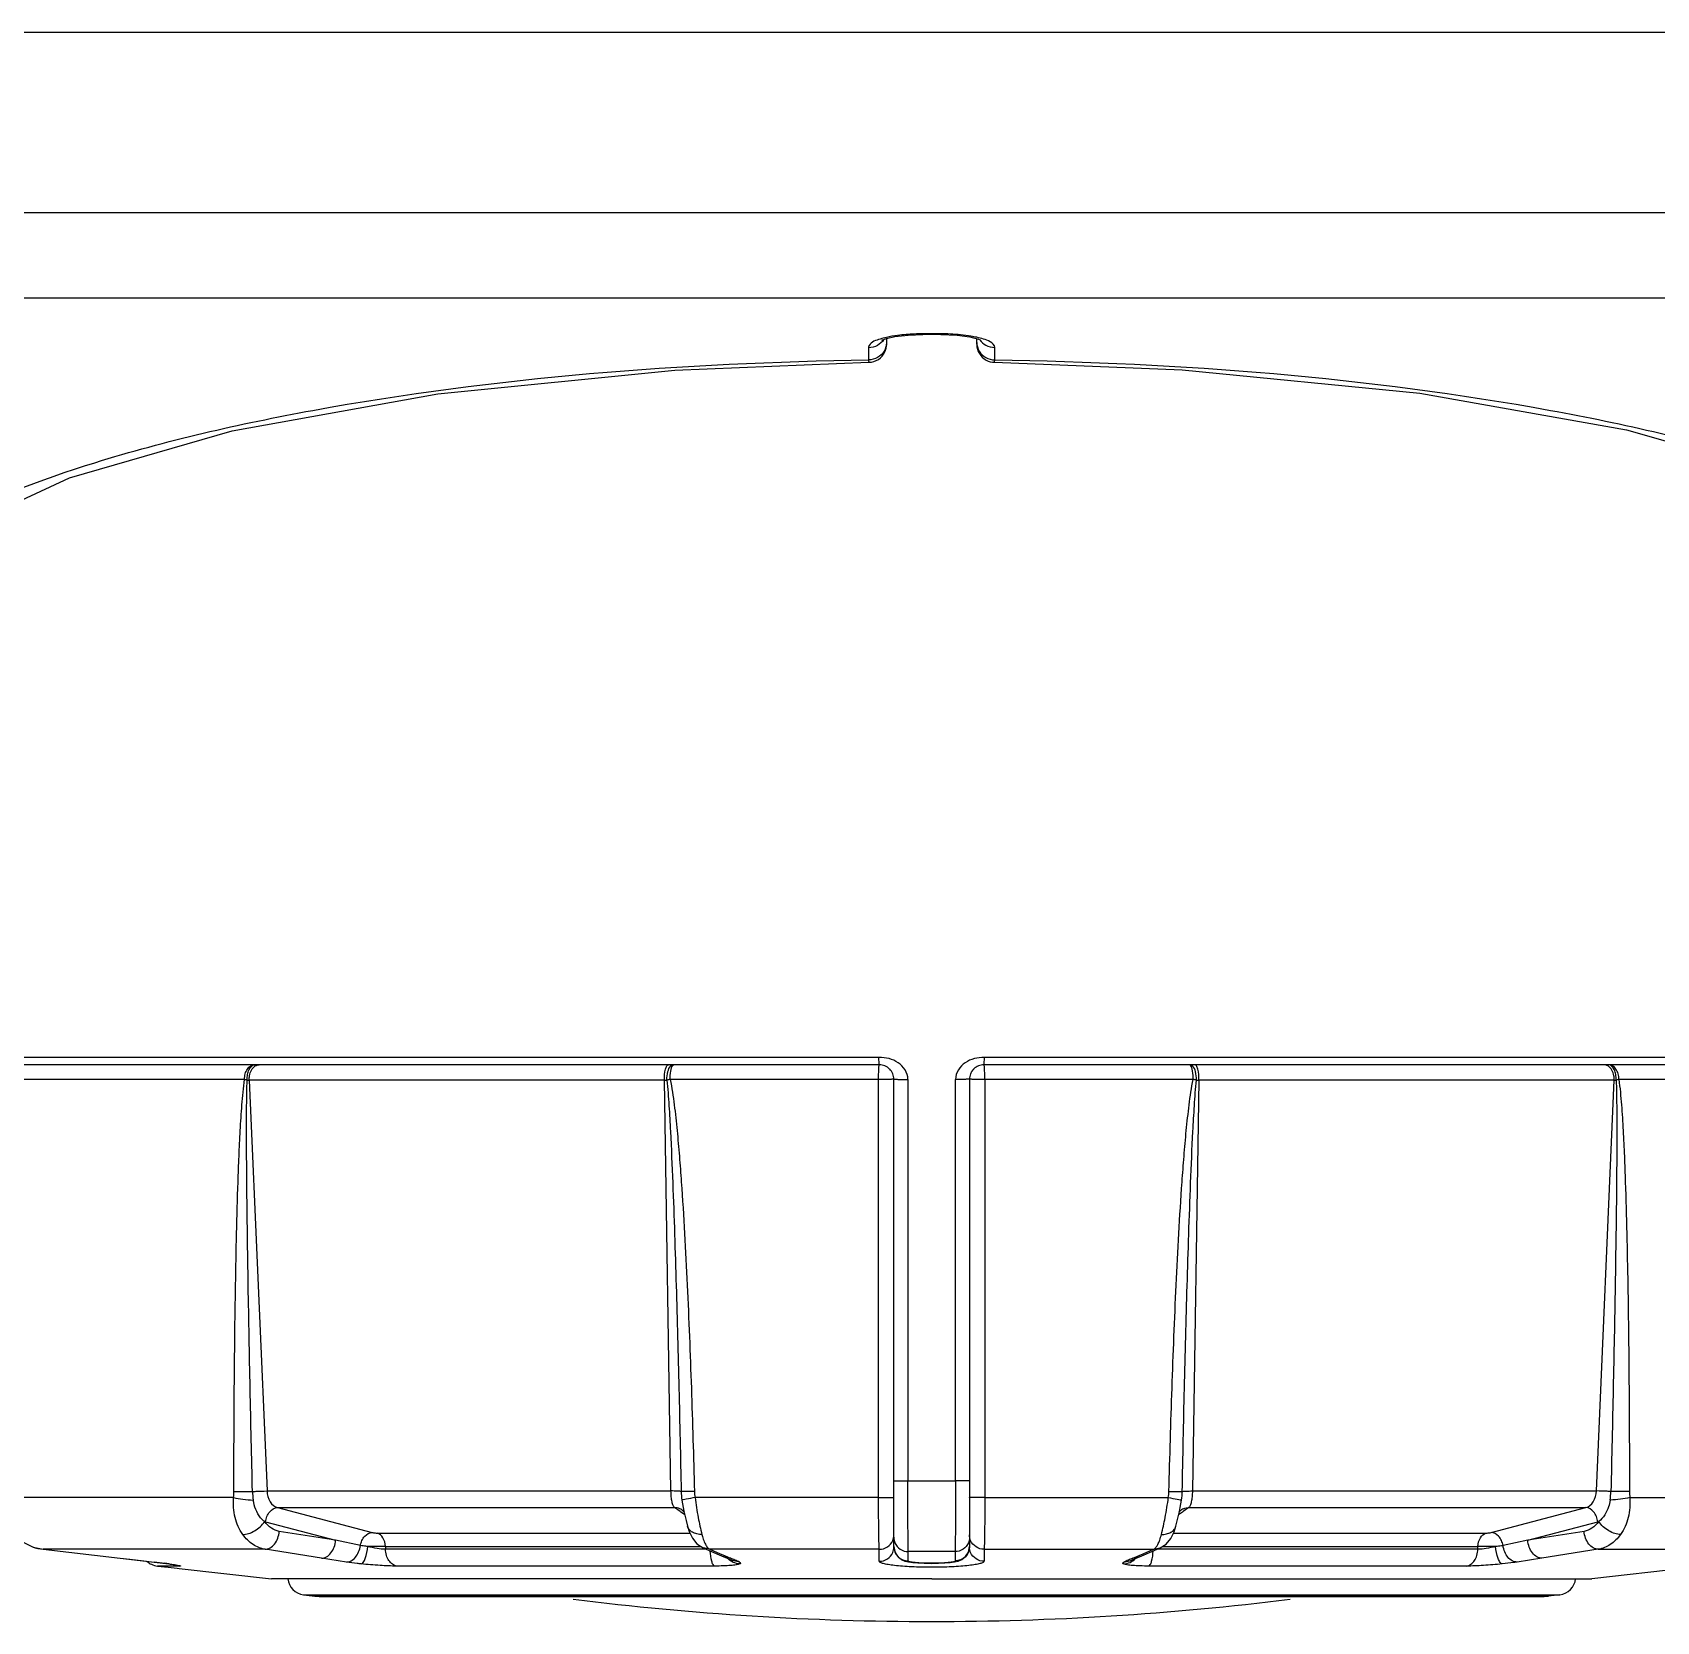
# Model space of a CAD drawing. Header units: millimetres. Extents: x -1584 to 3730, y -1918 to 2655.
# Drawn here: x 340.64 to 385.65, y -1896.38 to -1852.36 of the extents above; entities that cross this region are included whole.
import ezdxf

# ---------------------------------------------------------------- set-up
doc = ezdxf.new("R2010")
doc.units = ezdxf.units.MM
doc.header["$LTSCALE"] = 65.395
doc.layers.get('0').update_dxf_attribs({"linetype": 'CONTINUOUS'})
doc.layers.add('ASSI', color=7, linetype='CONTINUOUS')
doc.layers.add('GEOM', color=7, linetype='CONTINUOUS')

msp = doc.modelspace()

# ---------------------------------------------------------------- linework, layer by layer
at = {"linetype": 'Continuous'}
for p, q in [((875.459, -1852.358), (118.459, -1852.358)), ((875.459, -1857.358), (118.459, -1857.358))]:
    msp.add_line(p, q, dxfattribs=at)
at = {"layer": 'ASSI', "linetype": 'Continuous'}
for p, q in [((348.148, -1895.642), (348.462, -1895.681)), ((382.97, -1895.642), (382.655, -1895.681))]:
    msp.add_line(p, q, dxfattribs=at)
for start, end in [(262.8664, 270), (270, 277.1336)]:
    msp.add_arc((365.559, -1816.384), 80, start, end, dxfattribs=at)
at = {"layer": 'GEOM', "linetype": 'Continuous'}
for p, q in [((798.805, -1859.723), (192.31, -1859.723)), ((364.541, -1860.785), (364.904, -1860.741)), ((364.904, -1860.741), (365.309, -1860.726)), ((365.809, -1860.709), (365.309, -1860.709)), ((365.309, -1860.726), (365.309, -1860.709)), ((365.809, -1860.726), (365.309, -1860.726)), ((365.809, -1860.726), (365.809, -1860.709)), ((363.809, -1861.083), (363.809, -1861.428)), ((364.309, -1860.839), (364.541, -1860.785)), ((364.309, -1860.839), (364.309, -1860.883)), ((364.309, -1860.883), (364.309, -1860.945)), ((364.309, -1860.945), (364.309, -1860.99)), ((364.309, -1860.99), (364.309, -1860.996)), ((366.612, -1860.791), (366.853, -1860.851)), ((366.809, -1860.871), (366.809, -1860.84)), ((366.809, -1860.871), (366.809, -1860.84)), ((366.809, -1860.945), (366.809, -1860.871)), ((366.809, -1860.945), (366.809, -1860.871)), ((366.809, -1860.944), (366.809, -1860.996)), ((366.809, -1860.996), (366.809, -1860.945)), ((366.809, -1860.945), (366.809, -1860.945)), ((366.853, -1860.851), (366.907, -1860.871)), ((367.309, -1861.428), (367.309, -1861.083)), ((363.816, -1861.496), (363.816, -1861.496)), ((367.301, -1861.496), (367.309, -1861.428)), ((367.301, -1861.496), (367.301, -1861.496)), ((364.101, -1880.76), (338.475, -1880.761)), ((346.794, -1880.958), (339.651, -1880.958)), ((346.794, -1880.958), (339.651, -1880.958)), ((346.805, -1880.958), (346.794, -1880.958)), ((346.81, -1880.958), (346.794, -1880.958)), ((346.922, -1880.958), (346.805, -1880.958)), ((346.922, -1880.958), (346.81, -1880.958)), ((347.579, -1880.958), (346.922, -1880.958)), ((347.579, -1880.958), (346.922, -1880.958)), ((347.709, -1880.958), (347.579, -1880.958)), ((347.709, -1880.958), (347.579, -1880.958)), ((358.262, -1880.958), (347.709, -1880.958)), ((358.262, -1880.958), (347.709, -1880.958)), ((358.397, -1880.958), (358.262, -1880.958)), ((358.397, -1880.958), (358.262, -1880.958)), ((358.416, -1880.958), (358.397, -1880.958)), ((358.416, -1880.958), (358.397, -1880.958)), ((364.109, -1880.958), (358.416, -1880.958)), ((364.109, -1880.958), (358.416, -1880.958)), ((372.702, -1880.958), (367.009, -1880.958)), ((372.702, -1880.958), (367.009, -1880.958)), ((392.642, -1880.761), (367.016, -1880.76)), ((372.72, -1880.958), (372.702, -1880.958)), ((372.72, -1880.958), (372.702, -1880.958)), ((372.856, -1880.958), (372.72, -1880.958)), ((372.856, -1880.958), (372.72, -1880.958)), ((383.409, -1880.958), (372.856, -1880.958)), ((383.409, -1880.958), (372.856, -1880.958)), ((383.539, -1880.958), (383.409, -1880.958)), ((383.539, -1880.958), (383.409, -1880.958)), ((384.195, -1880.958), (383.539, -1880.958)), ((384.195, -1880.958), (383.539, -1880.958)), ((384.312, -1880.958), (384.195, -1880.958)), ((384.308, -1880.958), (384.195, -1880.958)), ((384.323, -1880.958), (384.308, -1880.958)), ((384.323, -1880.958), (384.312, -1880.958)), ((391.469, -1880.958), (384.323, -1880.958)), ((391.469, -1880.958), (384.323, -1880.958)), ((346.514, -1881.366), (339.264, -1881.366)), ((358.153, -1881.383), (346.644, -1881.383)), ((346.644, -1881.383), (347.137, -1892.768)), ((358.333, -1892.768), (358.153, -1881.383)), ((364.087, -1881.366), (358.309, -1881.366)), ((364.087, -1892.951), (364.087, -1881.366)), ((364.509, -1892.481), (364.509, -1881.358)), ((364.509, -1892.481), (364.509, -1881.358)), ((364.899, -1881.364), (364.899, -1892.487)), ((366.219, -1892.487), (366.218, -1881.364)), ((366.609, -1881.358), (366.609, -1892.481)), ((366.609, -1881.358), (366.609, -1892.481)), ((366.609, -1881.358), (366.609, -1892.481)), ((372.809, -1881.366), (367.03, -1881.366)), ((367.03, -1881.366), (367.031, -1892.951)), ((372.965, -1881.383), (372.784, -1892.768)), ((384.473, -1881.383), (372.965, -1881.383)), ((383.981, -1892.768), (384.473, -1881.383)), ((391.853, -1881.366), (384.603, -1881.366)), ((364.509, -1892.943), (364.509, -1892.481)), ((364.509, -1892.864), (364.509, -1892.481)), ((364.899, -1892.487), (365.559, -1892.486)), ((365.559, -1892.486), (366.219, -1892.487)), ((366.609, -1892.481), (366.609, -1892.943)), ((366.609, -1892.481), (366.609, -1892.864)), ((346.209, -1892.951), (339.651, -1892.951)), ((347.137, -1892.768), (358.333, -1892.768)), ((358.633, -1893.021), (358.667, -1893.224)), ((364.087, -1892.951), (359.001, -1892.951)), ((364.509, -1892.943), (364.509, -1892.864)), ((364.509, -1893.928), (364.509, -1892.943)), ((366.609, -1892.864), (366.609, -1892.943)), ((366.609, -1892.943), (366.609, -1893.928)), ((367.031, -1892.951), (372.117, -1892.951)), ((372.45, -1893.223), (372.484, -1893.021)), ((372.784, -1892.768), (383.981, -1892.768)), ((384.908, -1892.951), (391.466, -1892.951)), ((347.429, -1893.229), (350.052, -1893.917)), ((347.429, -1893.229), (358.434, -1893.229)), ((358.586, -1893.338), (358.434, -1893.229)), ((358.607, -1893.353), (358.586, -1893.338)), ((358.676, -1893.403), (358.607, -1893.353)), ((358.647, -1893.298), (358.693, -1893.341)), ((358.647, -1893.298), (358.647, -1893.298)), ((358.667, -1893.224), (358.691, -1893.33)), ((358.667, -1893.224), (358.668, -1893.226)), ((358.715, -1893.43), (358.676, -1893.403)), ((358.691, -1893.33), (358.693, -1893.341)), ((358.693, -1893.341), (358.698, -1893.361)), ((358.7, -1893.347), (358.708, -1893.359)), ((372.458, -1893.391), (372.403, -1893.43)), ((372.45, -1893.226), (372.45, -1893.223)), ((372.51, -1893.353), (372.458, -1893.391)), ((372.47, -1893.298), (372.47, -1893.298)), ((372.532, -1893.337), (372.51, -1893.353)), ((372.683, -1893.229), (372.532, -1893.337)), ((372.683, -1893.229), (383.689, -1893.229)), ((381.065, -1893.917), (383.689, -1893.229)), ((347.095, -1893.623), (349.039, -1894.132)), ((349.039, -1894.132), (347.476, -1893.887)), ((350.193, -1893.935), (358.859, -1893.935)), ((358.792, -1893.745), (358.792, -1893.744)), ((364.509, -1893.986), (364.509, -1893.928)), ((364.509, -1894.03), (364.509, -1893.966)), ((364.509, -1894.03), (364.509, -1893.986)), ((364.509, -1894.05), (364.509, -1894.03)), ((364.509, -1894.143), (364.509, -1894.05)), ((366.609, -1893.928), (366.609, -1893.986)), ((366.609, -1893.986), (366.609, -1894.03)), ((366.609, -1893.986), (366.609, -1894.03)), ((366.609, -1894.03), (366.609, -1894.05)), ((366.609, -1894.05), (366.609, -1894.143)), ((372.259, -1893.935), (380.925, -1893.935)), ((372.325, -1893.745), (372.326, -1893.744)), ((382.078, -1894.132), (384.022, -1893.623)), ((383.641, -1893.887), (382.078, -1894.132)), ((340.93, -1894.384), (343.065, -1894.629)), ((340.93, -1894.384), (340.93, -1894.384)), ((340.934, -1894.384), (340.93, -1894.384)), ((340.934, -1894.384), (343.069, -1894.629)), ((347.083, -1894.384), (340.934, -1894.384)), ((348.646, -1894.629), (347.083, -1894.384)), ((349.724, -1894.279), (349.039, -1894.132)), ((350.418, -1894.304), (350.422, -1894.382)), ((350.418, -1894.304), (359.161, -1894.304)), ((359.225, -1894.382), (350.422, -1894.382)), ((359.226, -1894.346), (359.225, -1894.346)), ((359.309, -1894.382), (359.225, -1894.382)), ((359.226, -1894.346), (359.395, -1894.419)), ((359.41, -1894.384), (359.226, -1894.346)), ((359.395, -1894.419), (359.798, -1894.592)), ((359.41, -1894.384), (359.696, -1894.506)), ((364.106, -1894.384), (359.41, -1894.384)), ((364.106, -1894.716), (364.106, -1894.384)), ((364.509, -1894.209), (364.509, -1894.143)), ((364.509, -1894.308), (364.509, -1894.143)), ((364.509, -1894.308), (364.509, -1894.209)), ((364.509, -1894.319), (364.509, -1894.308)), ((364.909, -1894.706), (364.909, -1894.448)), ((366.209, -1894.448), (366.209, -1894.706)), ((366.609, -1894.098), (366.609, -1894.143)), ((366.609, -1894.143), (366.609, -1894.209)), ((366.609, -1894.143), (366.609, -1894.301)), ((366.609, -1894.209), (366.609, -1894.308)), ((366.609, -1894.301), (366.609, -1894.308)), ((366.609, -1894.308), (366.609, -1894.319)), ((366.609, -1894.308), (366.609, -1894.319)), ((367.011, -1894.384), (367.012, -1894.716)), ((367.011, -1894.384), (371.708, -1894.384)), ((371.32, -1894.592), (371.723, -1894.419)), ((371.422, -1894.506), (371.708, -1894.384)), ((371.708, -1894.384), (371.892, -1894.346)), ((371.723, -1894.419), (371.891, -1894.346)), ((371.891, -1894.382), (371.808, -1894.382)), ((380.696, -1894.382), (371.891, -1894.382)), ((371.892, -1894.346), (371.892, -1894.346)), ((371.958, -1894.304), (380.699, -1894.304)), ((380.696, -1894.382), (380.699, -1894.304)), ((382.078, -1894.132), (381.394, -1894.279)), ((384.034, -1894.384), (382.472, -1894.629)), ((384.034, -1894.384), (390.183, -1894.384)), ((343.065, -1894.629), (343.065, -1894.629)), ((343.069, -1894.629), (343.065, -1894.629)), ((343.069, -1894.629), (344.009, -1894.737)), ((344.005, -1894.737), (344.005, -1894.737)), ((344.009, -1894.737), (344.005, -1894.737)), ((344.101, -1894.848), (344.402, -1894.881)), ((344.255, -1894.848), (344.101, -1894.848)), ((344.412, -1894.848), (344.255, -1894.848)), ((344.336, -1894.778), (344.412, -1894.788)), ((344.402, -1894.881), (344.644, -1894.908)), ((344.412, -1894.788), (344.412, -1894.788)), ((344.427, -1894.789), (344.412, -1894.788)), ((344.654, -1894.848), (344.412, -1894.848)), ((344.413, -1894.787), (344.427, -1894.789)), ((344.503, -1894.8), (344.563, -1894.809)), ((344.563, -1894.809), (344.61, -1894.817)), ((344.588, -1894.813), (344.612, -1894.817)), ((344.644, -1894.908), (344.706, -1894.915)), ((344.649, -1894.824), (344.655, -1894.825)), ((344.714, -1894.848), (344.654, -1894.848)), ((344.706, -1894.915), (347.259, -1895.198)), ((349.336, -1894.737), (348.646, -1894.629)), ((359.544, -1894.848), (350.728, -1894.848)), ((359.696, -1894.506), (359.813, -1894.557)), ((359.798, -1894.592), (359.798, -1894.592)), ((359.982, -1894.629), (359.798, -1894.592)), ((359.813, -1894.557), (359.982, -1894.629)), ((359.972, -1894.667), (360.044, -1894.698)), ((360.044, -1894.698), (360.043, -1894.698)), ((360.231, -1894.737), (360.044, -1894.698)), ((364.916, -1894.733), (365.032, -1894.749)), ((366.29, -1894.712), (366.393, -1894.669)), ((370.886, -1894.737), (371.074, -1894.698)), ((371.074, -1894.698), (371.074, -1894.698)), ((371.136, -1894.629), (371.305, -1894.557)), ((371.136, -1894.629), (371.32, -1894.592)), ((371.151, -1894.665), (371.245, -1894.624)), ((371.245, -1894.624), (371.32, -1894.592)), ((371.305, -1894.557), (371.422, -1894.506)), ((371.32, -1894.592), (371.32, -1894.592)), ((380.389, -1894.848), (371.574, -1894.848)), ((382.472, -1894.629), (381.781, -1894.737)), ((386.471, -1894.908), (383.859, -1895.198)), ((347.537, -1895.198), (347.259, -1895.198)), ((347.579, -1895.198), (347.537, -1895.198)), ((347.709, -1895.198), (347.579, -1895.198)), ((347.718, -1895.198), (347.709, -1895.198)), ((365.559, -1895.198), (347.718, -1895.198)), ((365.559, -1895.198), (383.399, -1895.198)), ((383.399, -1895.198), (383.409, -1895.198)), ((383.409, -1895.198), (383.539, -1895.198)), ((383.539, -1895.198), (383.581, -1895.198)), ((383.581, -1895.198), (383.859, -1895.198)), ((348.148, -1895.642), (348.462, -1895.642)), ((348.462, -1895.642), (348.584, -1895.642)), ((348.462, -1895.681), (348.584, -1895.688)), ((348.462, -1895.681), (348.673, -1895.681)), ((348.584, -1895.642), (348.632, -1895.642)), ((348.632, -1895.688), (348.584, -1895.688)), ((348.584, -1895.688), (348.793, -1895.688)), ((348.632, -1895.642), (348.735, -1895.642)), ((348.793, -1895.688), (348.632, -1895.688)), ((348.673, -1895.681), (348.735, -1895.681)), ((348.735, -1895.642), (348.782, -1895.642)), ((348.735, -1895.681), (348.782, -1895.681)), ((348.782, -1895.642), (365.559, -1895.642)), ((348.782, -1895.681), (365.559, -1895.681)), ((365.559, -1895.688), (348.793, -1895.688)), ((348.793, -1895.688), (365.559, -1895.688)), ((365.559, -1895.642), (382.335, -1895.642)), ((365.559, -1895.681), (382.335, -1895.681)), ((382.324, -1895.688), (365.559, -1895.688)), ((365.559, -1895.688), (382.324, -1895.688)), ((382.533, -1895.688), (382.324, -1895.688)), ((382.324, -1895.688), (382.533, -1895.688)), ((382.335, -1895.642), (382.383, -1895.642)), ((382.335, -1895.681), (382.383, -1895.681)), ((382.383, -1895.642), (382.486, -1895.642)), ((382.383, -1895.681), (382.444, -1895.681)), ((382.444, -1895.681), (382.655, -1895.681)), ((382.486, -1895.642), (382.533, -1895.642)), ((382.533, -1895.642), (382.655, -1895.642)), ((382.655, -1895.681), (382.533, -1895.688)), ((382.655, -1895.642), (382.755, -1895.642)), ((382.755, -1895.642), (382.97, -1895.642))]:
    msp.add_line(p, q, dxfattribs=at)
for points in [[(365.809, -1860.726), (366.263, -1860.745), (366.612, -1860.791)], [(364.185, -1860.883), (364.181, -1860.885), (364.283, -1860.845), (364.309, -1860.839)], [(337.041, -1867.684), (337.195, -1867.311), (338.598, -1866.116), (341.66, -1864.694), (346.169, -1863.395), (351.873, -1862.369), (358.441, -1861.712), (363.816, -1861.496)], [(367.301, -1861.496), (372.503, -1861.701), (379.087, -1862.348), (384.816, -1863.365), (389.358, -1864.658), (392.461, -1866.08), (393.909, -1867.291), (394.076, -1867.68)], [(358.698, -1893.361), (358.752, -1893.589), (358.792, -1893.745)], [(372.325, -1893.745), (372.364, -1893.594), (372.425, -1893.338)], [(372.419, -1893.337), (372.411, -1893.356), (372.415, -1893.351), (372.424, -1893.342)], [(372.424, -1893.342), (372.455, -1893.309), (372.47, -1893.298)], [(372.425, -1893.338), (372.426, -1893.333), (372.45, -1893.223)], [(340.095, -1893.98), (340.291, -1894.144), (340.657, -1894.324), (340.93, -1894.383)], [(358.792, -1893.744), (358.837, -1893.89), (358.927, -1894.078), (359.053, -1894.233), (359.225, -1894.346)], [(371.892, -1894.346), (372.055, -1894.242), (372.185, -1894.087), (372.277, -1893.898), (372.326, -1893.744)], [(364.509, -1894.308), (364.533, -1894.446), (364.609, -1894.576), (364.713, -1894.663), (364.818, -1894.709), (364.916, -1894.733)], [(366.393, -1894.669), (366.499, -1894.586), (366.579, -1894.46), (366.609, -1894.308)], [(343.065, -1894.629), (343.335, -1894.66), (343.726, -1894.705), (344.005, -1894.737)], [(344.005, -1894.737), (344.096, -1894.748), (344.336, -1894.778)], [(344.412, -1894.788), (344.433, -1894.79), (344.503, -1894.8)], [(344.61, -1894.817), (344.642, -1894.822), (344.654, -1894.825)], [(359.798, -1894.592), (359.869, -1894.623), (359.972, -1894.667)], [(365.032, -1894.749), (365.178, -1894.762), (365.354, -1894.77), (365.549, -1894.773), (365.745, -1894.771), (365.924, -1894.763), (366.073, -1894.751)], [(366.073, -1894.751), (366.191, -1894.735), (366.29, -1894.712)], [(371.074, -1894.698), (371.143, -1894.668), (371.151, -1894.665)]]:
    msp.add_lwpolyline(points, dxfattribs=at)
for centre, radius, start, end in [((365.308, -1866.681), 5.972, 89.9948, 92.1409), ((365.81, -1866.651), 5.943, 87.4326, 90.0097), ((363.809, -1860.996), 0.5, 334.8774, 360), ((367.309, -1860.996), 0.5, 180, 241.6336), ((363.809, -1860.996), 0.5, 270.8946, 334.8774), ((367.309, -1860.996), 0.5, 241.6336, 269.1062), ((346.81, -1881.08), 0.122, 90.0198, 96.3934), ((346.937, -1881.194), 0.238, 120.0018, 121.7723), ((364.109, -1881.358), 0.4, 67.4923, 90), ((364.109, -1881.358), 0.4, 44.598, 67.4923), ((367.009, -1881.358), 0.4, 112.495, 134.6359), ((367.009, -1881.358), 0.4, 90, 112.495), ((384.18, -1881.194), 0.238, 58.2278, 59.9982), ((384.308, -1881.08), 0.122, 83.6083, 89.9812), ((346.652, -1877.076), 4.306, 269.1514, 269.9029), ((358.149, -1875.912), 5.47, 270.0395, 270.7491), ((360.043, -1891.025), 9.813, 100.18, 100.7042), ((364.109, -1881.358), 0.4, 22.3008, 44.598), ((364.109, -1881.358), 0.4, 21.9661, 44.3885), ((364.109, -1881.358), 0.4, 0, 22.3008), ((364.109, -1881.358), 0.4, 0, 21.9661), ((367.009, -1881.358), 0.4, 158.0339, 180), ((367.009, -1881.358), 0.4, 135.6115, 158.0339), ((367.009, -1881.358), 0.4, 134.6359, 157.31), ((371.047, -1891.172), 9.963, 79.2993, 79.8157), ((372.968, -1875.915), 5.467, 269.2508, 269.9608), ((384.466, -1877.074), 4.309, 270.0975, 270.8485), ((348.666, -1892.723), 1.933, 181.7515, 188.862), ((360.83, -1892.739), 2.214, 181.1093, 187.3062), ((370.283, -1892.739), 2.22, 352.701, 358.8839), ((382.447, -1892.722), 1.938, 351.1461, 358.2413), ((358.437, -1893.591), 0.36, 57.3375, 66.6044), ((358.436, -1893.592), 0.362, 54.3906, 57.3393), ((372.681, -1893.592), 0.362, 122.8758, 125.6098), ((372.68, -1893.591), 0.361, 113.3967, 122.8776), ((347.216, -1893.162), 0.477, 252.5046, 255.3146), ((383.901, -1893.162), 0.477, 284.687, 287.496), ((341.093, -1893.012), 1.381, 250.7112, 263.3865), ((350.584, -1949.123), 54.82, 90.1728, 90.6826), ((364.533, -1894.319), 0.0247, 180.0347, 187.3885), ((365.559, -2143.118), 248.671, 89.99999, 90.14975), ((365.559, -2143.118), 248.671, 89.85025, 90.00001), ((366.584, -1894.319), 0.0247, 351.5787, 0.0044), ((380.594, -1941.097), 46.794, 89.2736, 89.8709), ((344.156, -1894.351), 0.5, 227.6271, 243.6475), ((344.156, -1894.351), 0.5, 243.6475, 263.661), ((341.135, -1919.73), 25.157, 82.7732, 83.4402), ((342.172, -1911.468), 16.831, 82.3474, 82.7374), ((344.768, -1894.375), 0.476, 250.8506, 263.4182), ((346.462, -1926.144), 34.292, 66.5523, 66.78), ((346.777, -1925.416), 33.499, 66.3189, 66.5509), ((384.34, -1925.414), 33.497, 113.4491, 113.6811), ((384.656, -1926.145), 34.293, 113.22, 113.4477), ((348.209, -1895.146), 0.5, 186.1335, 263), ((382.909, -1895.146), 0.5, 277, 353.8665)]:
    msp.add_arc(centre, radius, start, end, dxfattribs=at)
for points in [[(365.085, -1860.713), (364.927, -1860.719), (364.77, -1860.731), (364.614, -1860.751)], [(364.059, -1861.027), (363.983, -1861.068), (363.895, -1861.091), (363.809, -1861.091)], [(364.227, -1860.872), (364.185, -1860.936), (364.125, -1860.99), (364.059, -1861.027)], [(364.242, -1861.186), (364.198, -1861.259), (364.133, -1861.322), (364.059, -1861.363)], [(364.309, -1860.945), (364.309, -1861.028), (364.284, -1861.114), (364.242, -1861.186)], [(364.614, -1860.751), (364.51, -1860.765), (364.407, -1860.782), (364.305, -1860.805)], [(366.809, -1860.945), (366.809, -1861.028), (366.833, -1861.114), (366.876, -1861.186)], [(366.876, -1861.186), (366.919, -1861.259), (366.985, -1861.322), (367.059, -1861.363)], [(366.897, -1860.874), (366.94, -1860.933), (366.997, -1860.984), (367.06, -1861.019)], [(367.06, -1861.019), (367.135, -1861.06), (367.223, -1861.083), (367.309, -1861.083)], [(364.059, -1861.363), (363.983, -1861.405), (363.895, -1861.428), (363.809, -1861.428)], [(367.059, -1861.363), (367.134, -1861.405), (367.223, -1861.428), (367.309, -1861.428)], [(358.404, -1880.961), (358.407, -1880.959), (358.411, -1880.958), (358.416, -1880.958)], [(372.714, -1880.961), (372.71, -1880.959), (372.706, -1880.958), (372.702, -1880.958)], [(346.209, -1892.951), (346.215, -1892.893), (346.219, -1892.835), (346.219, -1892.778)], [(358.983, -1892.778), (358.984, -1892.836), (358.991, -1892.894), (359.001, -1892.951)], [(372.117, -1892.951), (372.126, -1892.894), (372.133, -1892.836), (372.135, -1892.778)], [(384.898, -1892.778), (384.898, -1892.835), (384.902, -1892.893), (384.908, -1892.951)], [(358.58, -1893.26), (358.535, -1893.24), (358.484, -1893.23), (358.434, -1893.229)], [(372.537, -1893.26), (372.583, -1893.24), (372.634, -1893.23), (372.683, -1893.229)], [(364.478, -1894.139), (364.498, -1894.091), (364.509, -1894.038), (364.509, -1893.986)], [(364.509, -1894.05), (364.509, -1894.102), (364.519, -1894.155), (364.539, -1894.202)], [(366.609, -1894.05), (366.609, -1894.102), (366.598, -1894.155), (366.578, -1894.202)], [(366.639, -1894.139), (366.619, -1894.091), (366.609, -1894.038), (366.609, -1893.986)], [(364.478, -1894.471), (364.498, -1894.423), (364.509, -1894.37), (364.509, -1894.319)], [(366.639, -1894.471), (366.619, -1894.423), (366.609, -1894.37), (366.609, -1894.319)], [(360.061, -1894.746), (360.005, -1894.721), (359.953, -1894.684), (359.91, -1894.64)], [(360.237, -1894.789), (360.176, -1894.786), (360.116, -1894.771), (360.061, -1894.746)], [(370.881, -1894.789), (370.941, -1894.786), (371.002, -1894.771), (371.057, -1894.746)], [(371.057, -1894.746), (371.112, -1894.721), (371.164, -1894.684), (371.207, -1894.64)]]:
    msp.add_open_spline(points, degree=3, dxfattribs=at)
for points, knots in [([(366.81, -1860.804), (366.755, -1860.792), (366.513, -1860.746), (366.267, -1860.723), (366.076, -1860.715)], [0, 0, 0, 0, 0.225904, 1, 1, 1, 1]), ([(363.826, -1861.027), (363.821, -1861.035), (363.811, -1861.053), (363.808, -1861.073), (363.809, -1861.083)], [0, 0, 0, 0, 0.523395, 1, 1, 1, 1]), ([(364.305, -1860.805), (364.247, -1860.818), (364.08, -1860.864), (363.889, -1860.928), (363.826, -1861.027)], [0, 0, 0, 0, 0.339142, 1, 1, 1, 1]), ([(367.309, -1861.083), (367.308, -1861.015), (367.113, -1860.873), (366.936, -1860.832), (366.81, -1860.804)], [0, 0, 0, 0, 0.343329, 1, 1, 1, 1]), ([(337.988, -1866.086), (339.362, -1865.31), (342.808, -1864.01), (351.399, -1862.058), (358.655, -1861.507), (363.809, -1861.428)], [0, 0, 0, 0, 0.179214, 0.414572, 1, 1, 1, 1]), ([(363.809, -1861.428), (363.809, -1861.44), (363.811, -1861.46), (363.813, -1861.48), (363.814, -1861.488)], [0, 0, 0, 0, 0.618969, 1, 1, 1, 1]), ([(363.814, -1861.488), (363.814, -1861.49), (363.815, -1861.492), (363.816, -1861.496), (363.816, -1861.496)], [0, 0, 0, 0, 0.720802, 1, 1, 1, 1]), ([(367.309, -1861.428), (372.462, -1861.507), (379.716, -1862.058), (388.306, -1864.009), (391.752, -1865.309), (393.126, -1866.084)], [0, 0, 0, 0, 0.585386, 0.820752, 1, 1, 1, 1]), ([(346.514, -1881.366), (346.513, -1881.314), (346.526, -1881.212), (346.584, -1881.079), (346.676, -1880.983), (346.757, -1880.958), (346.794, -1880.958)], [0, 0, 0, 0, 0.288695, 0.556836, 0.791847, 1, 1, 1, 1]), ([(346.588, -1881.382), (346.586, -1881.331), (346.594, -1881.23), (346.639, -1881.074), (346.729, -1880.967), (346.796, -1880.959)], [0, 0, 0, 0, 0.310015, 0.593315, 1, 1, 1, 1]), ([(346.644, -1881.383), (346.643, -1881.342), (346.651, -1881.199), (346.723, -1881.046), (346.812, -1880.991)], [0, 0, 0, 0, 0.279091, 1, 1, 1, 1]), ([(346.818, -1880.987), (346.826, -1880.983), (346.859, -1880.966), (346.896, -1880.958), (346.922, -1880.958)], [0, 0, 0, 0, 0.25938, 1, 1, 1, 1]), ([(358.153, -1881.383), (358.151, -1881.283), (358.157, -1881.163), (358.197, -1881.034), (358.217, -1880.988), (358.244, -1880.958), (358.262, -1880.958)], [0, 0, 0, 0, 0.660034, 0.783004, 0.880433, 1, 1, 1, 1]), ([(358.22, -1881.382), (358.218, -1881.304), (358.232, -1881.167), (358.285, -1881.032), (358.327, -1880.991)], [0, 0, 0, 0, 0.570481, 1, 1, 1, 1]), ([(358.309, -1881.366), (358.308, -1881.29), (358.315, -1881.184), (358.343, -1881.058), (358.362, -1881.008), (358.374, -1880.989)], [0, 0, 0, 0, 0.588096, 0.82492, 1, 1, 1, 1]), ([(358.327, -1880.991), (358.332, -1880.986), (358.352, -1880.969), (358.378, -1880.958), (358.397, -1880.958)], [0, 0, 0, 0, 0.281711, 1, 1, 1, 1]), ([(358.374, -1880.989), (358.376, -1880.986), (358.384, -1880.975), (358.395, -1880.965), (358.404, -1880.961)], [0, 0, 0, 0, 0.298799, 1, 1, 1, 1]), ([(364.087, -1881.366), (364.087, -1881.314), (364.088, -1881.239), (364.09, -1881.143), (364.093, -1881.082), (364.096, -1881.032), (364.099, -1880.993), (364.103, -1880.974), (364.106, -1880.958), (364.109, -1880.958)], [0, 0, 0, 0, 0.379524, 0.551682, 0.702937, 0.827453, 0.920299, 0.978097, 1, 1, 1, 1]), ([(364.109, -1880.958), (364.107, -1880.958), (364.106, -1880.951), (364.104, -1880.941), (364.102, -1880.922), (364.1, -1880.887), (364.099, -1880.831), (364.095, -1880.783), (364.098, -1880.758)], [0, 0, 0, 0, 0.021788, 0.079304, 0.171935, 0.29583, 0.619018, 1, 1, 1, 1]), ([(364.899, -1881.364), (364.899, -1881.273), (364.837, -1881.088), (364.638, -1880.888), (364.379, -1880.774), (364.193, -1880.76), (364.101, -1880.76)], [0, 0, 0, 0, 0.248673, 0.498719, 0.749065, 1, 1, 1, 1]), ([(367.016, -1880.76), (366.924, -1880.76), (366.738, -1880.774), (366.479, -1880.888), (366.281, -1881.088), (366.218, -1881.273), (366.218, -1881.364)], [0, 0, 0, 0, 0.250936, 0.501282, 0.751327, 1, 1, 1, 1]), ([(367.009, -1880.958), (367.01, -1880.958), (367.011, -1880.951), (367.013, -1880.941), (367.015, -1880.922), (367.017, -1880.887), (367.018, -1880.831), (367.024, -1880.783), (367.019, -1880.758)], [0, 0, 0, 0, 0.021772, 0.0793, 0.171969, 0.295836, 0.61905, 1, 1, 1, 1]), ([(367.03, -1881.366), (367.03, -1881.314), (367.03, -1881.239), (367.027, -1881.143), (367.025, -1881.082), (367.021, -1881.032), (367.018, -1880.993), (367.014, -1880.974), (367.012, -1880.958), (367.009, -1880.958)], [0, 0, 0, 0, 0.379524, 0.551682, 0.702937, 0.827453, 0.920299, 0.978097, 1, 1, 1, 1]), ([(372.743, -1880.989), (372.741, -1880.986), (372.733, -1880.975), (372.723, -1880.965), (372.714, -1880.961)], [0, 0, 0, 0, 0.298799, 1, 1, 1, 1]), ([(372.79, -1880.991), (372.785, -1880.986), (372.765, -1880.969), (372.739, -1880.958), (372.72, -1880.958)], [0, 0, 0, 0, 0.281712, 1, 1, 1, 1]), ([(372.809, -1881.366), (372.809, -1881.29), (372.802, -1881.184), (372.775, -1881.058), (372.755, -1881.008), (372.743, -1880.989)], [0, 0, 0, 0, 0.588096, 0.82492, 1, 1, 1, 1]), ([(372.897, -1881.382), (372.899, -1881.304), (372.886, -1881.167), (372.833, -1881.032), (372.79, -1880.991)], [0, 0, 0, 0, 0.57048, 1, 1, 1, 1]), ([(372.965, -1881.383), (372.966, -1881.283), (372.96, -1881.163), (372.921, -1881.034), (372.901, -1880.988), (372.874, -1880.958), (372.856, -1880.958)], [0, 0, 0, 0, 0.660034, 0.783004, 0.880433, 1, 1, 1, 1]), ([(384.299, -1880.987), (384.291, -1880.983), (384.259, -1880.966), (384.222, -1880.958), (384.195, -1880.958)], [0, 0, 0, 0, 0.25938, 1, 1, 1, 1]), ([(384.473, -1881.383), (384.475, -1881.342), (384.467, -1881.199), (384.394, -1881.046), (384.305, -1880.991)], [0, 0, 0, 0, 0.279091, 1, 1, 1, 1]), ([(384.53, -1881.382), (384.531, -1881.331), (384.523, -1881.23), (384.479, -1881.074), (384.389, -1880.967), (384.321, -1880.959)], [0, 0, 0, 0, 0.310017, 0.593317, 1, 1, 1, 1]), ([(384.603, -1881.366), (384.604, -1881.314), (384.592, -1881.212), (384.534, -1881.079), (384.442, -1880.983), (384.361, -1880.958), (384.323, -1880.958)], [0, 0, 0, 0, 0.288695, 0.556836, 0.791847, 1, 1, 1, 1]), ([(346.219, -1892.778), (346.22, -1891.825), (346.226, -1890.396), (346.244, -1888.49), (346.264, -1887.062), (346.292, -1885.634), (346.325, -1884.445), (346.361, -1883.494), (346.394, -1882.782), (346.439, -1882.072), (346.48, -1881.6), (346.514, -1881.366)], [0, 0, 0, 0, 0.25031, 0.375442, 0.500552, 0.625629, 0.750651, 0.813128, 0.875561, 0.937912, 1, 1, 1, 1]), ([(346.588, -1881.382), (346.581, -1881.381), (346.557, -1881.376), (346.532, -1881.37), (346.514, -1881.366)], [0, 0, 0, 0, 0.263638, 1, 1, 1, 1]), ([(346.734, -1892.782), (346.711, -1891.831), (346.669, -1889.931), (346.623, -1887.555), (346.594, -1885.655), (346.577, -1884.23), (346.569, -1883.043), (346.572, -1882.093), (346.578, -1881.619), (346.588, -1881.382)], [0, 0, 0, 0, 0.250116, 0.500199, 0.625221, 0.750222, 0.875183, 0.93763, 1, 1, 1, 1]), ([(358.22, -1881.382), (358.245, -1881.619), (358.279, -1882.093), (358.332, -1883.042), (358.383, -1884.23), (358.434, -1885.655), (358.493, -1887.555), (358.555, -1889.931), (358.596, -1891.831), (358.615, -1892.782)], [0, 0, 0, 0, 0.062519, 0.125032, 0.250045, 0.375048, 0.500046, 0.750028, 1, 1, 1, 1]), ([(358.309, -1881.366), (358.36, -1881.599), (358.427, -1882.071), (358.505, -1882.782), (358.567, -1883.494), (358.638, -1884.444), (358.711, -1885.634), (358.784, -1887.062), (358.846, -1888.49), (358.916, -1890.395), (358.958, -1891.825), (358.983, -1892.778)], [0, 0, 0, 0, 0.062467, 0.124966, 0.18747, 0.249975, 0.374983, 0.49999, 0.624996, 0.749999, 1, 1, 1, 1]), ([(364.509, -1881.358), (364.509, -1881.359), (364.504, -1881.359), (364.5, -1881.36), (364.489, -1881.361), (364.468, -1881.362), (364.432, -1881.363), (364.38, -1881.364), (364.317, -1881.365), (364.218, -1881.366), (364.14, -1881.366), (364.087, -1881.366)], [0, 0, 0, 0, 0.005241, 0.019964, 0.04418, 0.077728, 0.171248, 0.296746, 0.448956, 0.621715, 1, 1, 1, 1]), ([(364.509, -1881.358), (364.509, -1881.359), (364.513, -1881.359), (364.517, -1881.36), (364.527, -1881.36), (364.546, -1881.361), (364.578, -1881.362), (364.626, -1881.363), (364.684, -1881.363), (364.776, -1881.364), (364.849, -1881.364), (364.899, -1881.364)], [0, 0, 0, 0, 0.005022, 0.019417, 0.043119, 0.075969, 0.167966, 0.291715, 0.442779, 0.615656, 1, 1, 1, 1]), ([(366.609, -1881.358), (366.609, -1881.359), (366.605, -1881.359), (366.601, -1881.36), (366.591, -1881.36), (366.572, -1881.361), (366.539, -1881.362), (366.491, -1881.363), (366.433, -1881.363), (366.341, -1881.364), (366.268, -1881.364), (366.218, -1881.364)], [0, 0, 0, 0, 0.005022, 0.019417, 0.043119, 0.075969, 0.167966, 0.291715, 0.442779, 0.615656, 1, 1, 1, 1]), ([(367.03, -1881.366), (366.977, -1881.366), (366.9, -1881.366), (366.801, -1881.365), (366.737, -1881.364), (366.685, -1881.363), (366.649, -1881.362), (366.629, -1881.361), (366.618, -1881.36), (366.613, -1881.359), (366.609, -1881.359), (366.609, -1881.358)], [0, 0, 0, 0, 0.378285, 0.551044, 0.703254, 0.828752, 0.922272, 0.95582, 0.980036, 0.994759, 1, 1, 1, 1]), ([(372.135, -1892.778), (372.159, -1891.825), (372.201, -1890.395), (372.272, -1888.49), (372.333, -1887.062), (372.406, -1885.634), (372.479, -1884.444), (372.551, -1883.494), (372.613, -1882.782), (372.691, -1882.071), (372.757, -1881.599), (372.809, -1881.366)], [0, 0, 0, 0, 0.250001, 0.375004, 0.50001, 0.625017, 0.750025, 0.81253, 0.875034, 0.937534, 1, 1, 1, 1]), ([(372.502, -1892.782), (372.521, -1891.831), (372.562, -1889.931), (372.624, -1887.555), (372.683, -1885.655), (372.734, -1884.23), (372.785, -1883.042), (372.839, -1882.093), (372.872, -1881.619), (372.897, -1881.382)], [0, 0, 0, 0, 0.249972, 0.499954, 0.624952, 0.749955, 0.874968, 0.937481, 1, 1, 1, 1]), ([(384.53, -1881.382), (384.539, -1881.619), (384.545, -1882.093), (384.549, -1883.043), (384.541, -1884.23), (384.524, -1885.655), (384.494, -1887.555), (384.448, -1889.931), (384.406, -1891.831), (384.384, -1892.782)], [0, 0, 0, 0, 0.06237, 0.124817, 0.249778, 0.374779, 0.499801, 0.749884, 1, 1, 1, 1]), ([(384.603, -1881.366), (384.598, -1881.367), (384.573, -1881.373), (384.548, -1881.378), (384.53, -1881.382)], [0, 0, 0, 0, 0.235744, 1, 1, 1, 1]), ([(384.603, -1881.366), (384.637, -1881.6), (384.679, -1882.072), (384.723, -1882.782), (384.757, -1883.494), (384.792, -1884.445), (384.825, -1885.634), (384.853, -1887.062), (384.873, -1888.49), (384.891, -1890.396), (384.897, -1891.825), (384.898, -1892.778)], [0, 0, 0, 0, 0.062088, 0.124439, 0.186872, 0.249349, 0.374371, 0.499448, 0.624558, 0.74969, 1, 1, 1, 1]), ([(364.509, -1892.481), (364.509, -1892.482), (364.513, -1892.482), (364.517, -1892.483), (364.527, -1892.483), (364.546, -1892.484), (364.578, -1892.485), (364.626, -1892.486), (364.684, -1892.486), (364.776, -1892.487), (364.849, -1892.487), (364.899, -1892.487)], [0, 0, 0, 0, 0.005025, 0.01942, 0.043121, 0.075969, 0.167963, 0.291708, 0.44277, 0.615646, 1, 1, 1, 1]), ([(364.909, -1894.448), (364.905, -1894.381), (364.905, -1894.168), (364.901, -1893.752), (364.9, -1893.165), (364.899, -1892.724), (364.899, -1892.487)], [0, 0, 0, 0, 0.102701, 0.324979, 0.637727, 1, 1, 1, 1]), ([(366.219, -1892.487), (366.218, -1892.724), (366.218, -1893.165), (366.217, -1893.752), (366.212, -1894.168), (366.212, -1894.381), (366.209, -1894.448)], [0, 0, 0, 0, 0.362273, 0.675021, 0.897299, 1, 1, 1, 1]), ([(366.609, -1892.481), (366.609, -1892.482), (366.605, -1892.482), (366.601, -1892.483), (366.591, -1892.483), (366.572, -1892.484), (366.539, -1892.485), (366.491, -1892.486), (366.433, -1892.486), (366.341, -1892.487), (366.269, -1892.487), (366.219, -1892.487)], [0, 0, 0, 0, 0.005032, 0.019434, 0.04314, 0.075992, 0.167992, 0.291739, 0.442798, 0.615667, 1, 1, 1, 1]), ([(346.467, -1893.974), (346.366, -1893.835), (346.219, -1893.498), (346.197, -1893.136), (346.209, -1892.951)], [0, 0, 0, 0, 0.481303, 1, 1, 1, 1]), ([(346.209, -1892.951), (346.293, -1892.971), (346.475, -1892.999), (346.659, -1893.016), (346.756, -1893.021)], [0, 0, 0, 0, 0.469984, 1, 1, 1, 1]), ([(346.219, -1892.778), (346.256, -1892.779), (346.427, -1892.782), (346.599, -1892.783), (346.734, -1892.782)], [0, 0, 0, 0, 0.213536, 1, 1, 1, 1]), ([(346.734, -1892.782), (346.769, -1892.78), (346.903, -1892.773), (347.038, -1892.768), (347.137, -1892.768)], [0, 0, 0, 0, 0.264401, 1, 1, 1, 1]), ([(347.073, -1893.616), (347.031, -1893.585), (346.866, -1893.424), (346.783, -1893.194), (346.756, -1893.021)], [0, 0, 0, 0, 0.23013, 1, 1, 1, 1]), ([(347.137, -1892.768), (347.141, -1892.873), (347.188, -1893.066), (347.345, -1893.208), (347.429, -1893.229)], [0, 0, 0, 0, 0.548265, 1, 1, 1, 1]), ([(358.434, -1893.229), (358.416, -1893.216), (358.387, -1893.161), (358.359, -1893.059), (358.339, -1892.923), (358.334, -1892.822), (358.333, -1892.768)], [0, 0, 0, 0, 0.142284, 0.368735, 0.664039, 1, 1, 1, 1]), ([(358.615, -1892.782), (358.604, -1892.779), (358.57, -1892.775), (358.476, -1892.769), (358.394, -1892.768), (358.333, -1892.768)], [0, 0, 0, 0, 0.130403, 0.351916, 1, 1, 1, 1]), ([(358.983, -1892.778), (358.903, -1892.779), (358.781, -1892.781), (358.658, -1892.783), (358.615, -1892.782)], [0, 0, 0, 0, 0.649454, 1, 1, 1, 1]), ([(359.001, -1892.951), (358.918, -1892.965), (358.808, -1892.984), (358.686, -1893.008), (358.646, -1893.016), (358.633, -1893.021)], [0, 0, 0, 0, 0.672203, 0.889598, 1, 1, 1, 1]), ([(359.001, -1892.951), (359.021, -1893.137), (359.079, -1893.479), (359.151, -1893.819), (359.191, -1893.974)], [0, 0, 0, 0, 0.538452, 1, 1, 1, 1]), ([(364.087, -1892.951), (364.14, -1892.951), (364.218, -1892.951), (364.317, -1892.95), (364.38, -1892.949), (364.432, -1892.948), (364.468, -1892.947), (364.489, -1892.946), (364.5, -1892.945), (364.504, -1892.944), (364.509, -1892.944), (364.509, -1892.943)], [0, 0, 0, 0, 0.378203, 0.55107, 0.703261, 0.828652, 0.922277, 0.955785, 0.979999, 0.994746, 1, 1, 1, 1]), ([(364.106, -1894.384), (364.104, -1894.366), (364.102, -1894.316), (364.096, -1894.159), (364.092, -1893.871), (364.088, -1893.444), (364.087, -1893.123), (364.087, -1892.951)], [0, 0, 0, 0, 0.036865, 0.105458, 0.328126, 0.639608, 1, 1, 1, 1]), ([(367.031, -1892.951), (366.977, -1892.951), (366.9, -1892.951), (366.801, -1892.95), (366.737, -1892.949), (366.685, -1892.948), (366.65, -1892.947), (366.629, -1892.946), (366.618, -1892.945), (366.613, -1892.944), (366.609, -1892.944), (366.609, -1892.943)], [0, 0, 0, 0, 0.378187, 0.551049, 0.703238, 0.82863, 0.922259, 0.955771, 0.979989, 0.994741, 1, 1, 1, 1]), ([(367.031, -1892.951), (367.031, -1893.123), (367.03, -1893.444), (367.026, -1893.871), (367.022, -1894.159), (367.016, -1894.316), (367.014, -1894.366), (367.011, -1894.384)], [0, 0, 0, 0, 0.360392, 0.671874, 0.894542, 0.963135, 1, 1, 1, 1]), ([(371.926, -1893.974), (371.966, -1893.819), (372.038, -1893.479), (372.096, -1893.137), (372.117, -1892.951)], [0, 0, 0, 0, 0.461552, 1, 1, 1, 1]), ([(372.117, -1892.951), (372.199, -1892.965), (372.309, -1892.984), (372.431, -1893.008), (372.471, -1893.016), (372.484, -1893.021)], [0, 0, 0, 0, 0.672206, 0.889603, 1, 1, 1, 1]), ([(372.135, -1892.778), (372.214, -1892.779), (372.337, -1892.781), (372.459, -1892.783), (372.502, -1892.782)], [0, 0, 0, 0, 0.649403, 1, 1, 1, 1]), ([(372.502, -1892.782), (372.514, -1892.779), (372.547, -1892.775), (372.641, -1892.769), (372.723, -1892.768), (372.784, -1892.768)], [0, 0, 0, 0, 0.130387, 0.351894, 1, 1, 1, 1]), ([(372.784, -1892.768), (372.783, -1892.822), (372.778, -1892.923), (372.758, -1893.059), (372.73, -1893.161), (372.701, -1893.216), (372.683, -1893.229)], [0, 0, 0, 0, 0.335952, 0.63126, 0.857713, 1, 1, 1, 1]), ([(383.689, -1893.229), (383.772, -1893.208), (383.929, -1893.066), (383.976, -1892.873), (383.981, -1892.768)], [0, 0, 0, 0, 0.45173, 1, 1, 1, 1]), ([(384.384, -1892.782), (384.348, -1892.78), (384.214, -1892.773), (384.08, -1892.768), (383.981, -1892.768)], [0, 0, 0, 0, 0.264406, 1, 1, 1, 1]), ([(384.361, -1893.021), (384.352, -1893.082), (384.302, -1893.303), (384.177, -1893.517), (384.045, -1893.616)], [0, 0, 0, 0, 0.274819, 1, 1, 1, 1]), ([(384.908, -1892.951), (384.824, -1892.971), (384.642, -1892.999), (384.459, -1893.016), (384.361, -1893.021)], [0, 0, 0, 0, 0.469986, 1, 1, 1, 1]), ([(384.898, -1892.778), (384.862, -1892.779), (384.69, -1892.782), (384.519, -1892.783), (384.384, -1892.782)], [0, 0, 0, 0, 0.21354, 1, 1, 1, 1]), ([(384.908, -1892.951), (384.92, -1893.136), (384.898, -1893.498), (384.751, -1893.835), (384.65, -1893.974)], [0, 0, 0, 0, 0.518698, 1, 1, 1, 1]), ([(347.095, -1893.623), (347.102, -1893.571), (347.13, -1893.471), (347.221, -1893.314), (347.347, -1893.23), (347.429, -1893.229)], [0, 0, 0, 0, 0.283818, 0.555881, 1, 1, 1, 1]), ([(384.022, -1893.623), (384.016, -1893.571), (383.988, -1893.471), (383.897, -1893.314), (383.77, -1893.23), (383.689, -1893.229)], [0, 0, 0, 0, 0.283818, 0.555881, 1, 1, 1, 1]), ([(346.467, -1893.974), (346.519, -1893.975), (346.634, -1893.951), (346.852, -1893.849), (347.001, -1893.72), (347.073, -1893.616)], [0, 0, 0, 0, 0.21699, 0.475011, 1, 1, 1, 1]), ([(347.083, -1894.384), (346.965, -1894.365), (346.725, -1894.265), (346.545, -1894.081), (346.467, -1893.974)], [0, 0, 0, 0, 0.474275, 1, 1, 1, 1]), ([(347.476, -1893.887), (347.399, -1893.875), (347.241, -1893.808), (347.124, -1893.687), (347.073, -1893.616)], [0, 0, 0, 0, 0.473678, 1, 1, 1, 1]), ([(347.083, -1894.384), (347.131, -1894.384), (347.234, -1894.353), (347.357, -1894.239), (347.444, -1894.077), (347.471, -1893.952), (347.476, -1893.887)], [0, 0, 0, 0, 0.208918, 0.447389, 0.716072, 1, 1, 1, 1]), ([(349.724, -1894.279), (349.733, -1894.231), (349.763, -1894.138), (349.855, -1893.992), (349.975, -1893.917), (350.052, -1893.917)], [0, 0, 0, 0, 0.284941, 0.555671, 1, 1, 1, 1]), ([(350.052, -1893.917), (350.063, -1893.92), (350.109, -1893.929), (350.156, -1893.935), (350.193, -1893.935)], [0, 0, 0, 0, 0.228947, 1, 1, 1, 1]), ([(350.418, -1894.304), (350.415, -1894.22), (350.379, -1894.068), (350.258, -1893.953), (350.193, -1893.935)], [0, 0, 0, 0, 0.552797, 1, 1, 1, 1]), ([(359.191, -1893.974), (359.144, -1893.974), (359.053, -1893.965), (358.931, -1893.92), (358.837, -1893.846), (358.801, -1893.779), (358.792, -1893.745)], [0, 0, 0, 0, 0.288109, 0.550605, 0.784654, 1, 1, 1, 1]), ([(359.191, -1893.974), (359.196, -1893.992), (359.214, -1894.06), (359.237, -1894.126), (359.256, -1894.174)], [0, 0, 0, 0, 0.271921, 1, 1, 1, 1]), ([(371.862, -1894.174), (371.868, -1894.159), (371.893, -1894.093), (371.913, -1894.026), (371.926, -1893.974)], [0, 0, 0, 0, 0.227568, 1, 1, 1, 1]), ([(371.926, -1893.974), (371.973, -1893.974), (372.064, -1893.965), (372.187, -1893.921), (372.28, -1893.846), (372.316, -1893.779), (372.325, -1893.745)], [0, 0, 0, 0, 0.288104, 0.550601, 0.784654, 1, 1, 1, 1]), ([(380.699, -1894.304), (380.703, -1894.22), (380.738, -1894.068), (380.86, -1893.953), (380.925, -1893.935)], [0, 0, 0, 0, 0.552798, 1, 1, 1, 1]), ([(380.925, -1893.935), (380.936, -1893.935), (380.983, -1893.933), (381.03, -1893.926), (381.065, -1893.917)], [0, 0, 0, 0, 0.232407, 1, 1, 1, 1]), ([(381.394, -1894.279), (381.385, -1894.231), (381.354, -1894.138), (381.262, -1893.992), (381.142, -1893.917), (381.065, -1893.917)], [0, 0, 0, 0, 0.284939, 0.55567, 1, 1, 1, 1]), ([(384.045, -1893.616), (383.994, -1893.687), (383.876, -1893.808), (383.718, -1893.875), (383.641, -1893.887)], [0, 0, 0, 0, 0.526322, 1, 1, 1, 1]), ([(384.034, -1894.384), (383.987, -1894.384), (383.883, -1894.353), (383.76, -1894.239), (383.673, -1894.077), (383.646, -1893.952), (383.641, -1893.887)], [0, 0, 0, 0, 0.208918, 0.44739, 0.716074, 1, 1, 1, 1]), ([(384.65, -1893.974), (384.572, -1894.081), (384.393, -1894.265), (384.152, -1894.365), (384.034, -1894.384)], [0, 0, 0, 0, 0.525725, 1, 1, 1, 1]), ([(384.65, -1893.974), (384.598, -1893.975), (384.483, -1893.951), (384.265, -1893.849), (384.117, -1893.72), (384.045, -1893.616)], [0, 0, 0, 0, 0.216987, 0.475007, 1, 1, 1, 1]), ([(348.646, -1894.629), (348.693, -1894.629), (348.797, -1894.598), (348.92, -1894.484), (349.007, -1894.323), (349.034, -1894.197), (349.039, -1894.132)], [0, 0, 0, 0, 0.208913, 0.44738, 0.716066, 1, 1, 1, 1]), ([(349.336, -1894.737), (349.381, -1894.737), (349.479, -1894.71), (349.597, -1894.606), (349.684, -1894.457), (349.715, -1894.34), (349.724, -1894.279)], [0, 0, 0, 0, 0.209294, 0.446849, 0.714601, 1, 1, 1, 1]), ([(349.93, -1894.307), (349.911, -1894.305), (349.842, -1894.297), (349.773, -1894.288), (349.724, -1894.279)], [0, 0, 0, 0, 0.274718, 1, 1, 1, 1]), ([(349.748, -1894.789), (349.772, -1894.785), (349.82, -1894.734), (349.889, -1894.575), (349.919, -1894.42), (349.93, -1894.307)], [0, 0, 0, 0, 0.133273, 0.356543, 1, 1, 1, 1]), ([(350.422, -1894.382), (350.344, -1894.382), (350.178, -1894.363), (350.016, -1894.33), (349.93, -1894.307)], [0, 0, 0, 0, 0.468509, 1, 1, 1, 1]), ([(350.728, -1894.848), (350.687, -1894.841), (350.603, -1894.803), (350.506, -1894.695), (350.442, -1894.549), (350.424, -1894.439), (350.422, -1894.382)], [0, 0, 0, 0, 0.20971, 0.446411, 0.713162, 1, 1, 1, 1]), ([(359.256, -1894.174), (359.261, -1894.187), (359.282, -1894.236), (359.308, -1894.282), (359.33, -1894.313)], [0, 0, 0, 0, 0.282175, 1, 1, 1, 1]), ([(359.33, -1894.313), (359.336, -1894.321), (359.358, -1894.349), (359.387, -1894.373), (359.41, -1894.384)], [0, 0, 0, 0, 0.290254, 1, 1, 1, 1]), ([(359.544, -1894.848), (359.525, -1894.84), (359.49, -1894.794), (359.44, -1894.656), (359.425, -1894.527), (359.421, -1894.432)], [0, 0, 0, 0, 0.138503, 0.359386, 1, 1, 1, 1]), ([(364.106, -1894.384), (364.184, -1894.384), (364.343, -1894.338), (364.448, -1894.21), (364.478, -1894.139)], [0, 0, 0, 0, 0.500868, 1, 1, 1, 1]), ([(364.106, -1894.716), (364.184, -1894.717), (364.343, -1894.671), (364.448, -1894.543), (364.478, -1894.471)], [0, 0, 0, 0, 0.500867, 1, 1, 1, 1]), ([(364.509, -1894.308), (364.509, -1894.41), (364.595, -1894.622), (364.807, -1894.706), (364.909, -1894.706)], [0, 0, 0, 0, 0.499121, 1, 1, 1, 1]), ([(364.539, -1894.202), (364.569, -1894.274), (364.673, -1894.401), (364.831, -1894.448), (364.909, -1894.448)], [0, 0, 0, 0, 0.499278, 1, 1, 1, 1]), ([(366.578, -1894.202), (366.549, -1894.274), (366.444, -1894.401), (366.286, -1894.448), (366.209, -1894.448)], [0, 0, 0, 0, 0.499278, 1, 1, 1, 1]), ([(366.609, -1894.308), (366.609, -1894.41), (366.523, -1894.622), (366.311, -1894.706), (366.209, -1894.706)], [0, 0, 0, 0, 0.499121, 1, 1, 1, 1]), ([(367.011, -1894.384), (366.934, -1894.384), (366.775, -1894.338), (366.669, -1894.21), (366.639, -1894.139)], [0, 0, 0, 0, 0.500868, 1, 1, 1, 1]), ([(367.012, -1894.716), (366.934, -1894.717), (366.775, -1894.671), (366.669, -1894.543), (366.639, -1894.471)], [0, 0, 0, 0, 0.500867, 1, 1, 1, 1]), ([(371.574, -1894.848), (371.593, -1894.84), (371.628, -1894.794), (371.677, -1894.656), (371.692, -1894.527), (371.696, -1894.432)], [0, 0, 0, 0, 0.138503, 0.359386, 1, 1, 1, 1]), ([(371.708, -1894.384), (371.716, -1894.38), (371.751, -1894.359), (371.779, -1894.326), (371.797, -1894.299)], [0, 0, 0, 0, 0.210871, 1, 1, 1, 1]), ([(371.797, -1894.299), (371.803, -1894.291), (371.828, -1894.25), (371.848, -1894.208), (371.862, -1894.174)], [0, 0, 0, 0, 0.222718, 1, 1, 1, 1]), ([(380.389, -1894.848), (380.43, -1894.841), (380.515, -1894.803), (380.611, -1894.695), (380.675, -1894.549), (380.693, -1894.439), (380.696, -1894.382)], [0, 0, 0, 0, 0.20971, 0.446411, 0.713162, 1, 1, 1, 1]), ([(381.187, -1894.307), (381.102, -1894.33), (380.939, -1894.363), (380.773, -1894.382), (380.696, -1894.382)], [0, 0, 0, 0, 0.531491, 1, 1, 1, 1]), ([(381.394, -1894.279), (381.379, -1894.282), (381.31, -1894.293), (381.241, -1894.301), (381.187, -1894.307)], [0, 0, 0, 0, 0.221368, 1, 1, 1, 1]), ([(381.369, -1894.789), (381.346, -1894.785), (381.298, -1894.734), (381.228, -1894.575), (381.199, -1894.42), (381.187, -1894.307)], [0, 0, 0, 0, 0.133284, 0.356551, 1, 1, 1, 1]), ([(381.781, -1894.737), (381.736, -1894.738), (381.639, -1894.71), (381.52, -1894.606), (381.433, -1894.457), (381.402, -1894.34), (381.394, -1894.279)], [0, 0, 0, 0, 0.209316, 0.446873, 0.714616, 1, 1, 1, 1]), ([(382.472, -1894.629), (382.424, -1894.629), (382.321, -1894.598), (382.198, -1894.484), (382.111, -1894.323), (382.084, -1894.197), (382.078, -1894.132)], [0, 0, 0, 0, 0.208913, 0.44738, 0.716066, 1, 1, 1, 1]), ([(344.427, -1894.789), (344.442, -1894.791), (344.498, -1894.799), (344.554, -1894.807), (344.594, -1894.813)], [0, 0, 0, 0, 0.278952, 1, 1, 1, 1]), ([(344.594, -1894.813), (344.623, -1894.818), (344.661, -1894.824), (344.707, -1894.833), (344.725, -1894.837), (344.736, -1894.84), (344.739, -1894.842), (344.743, -1894.844), (344.739, -1894.848), (344.729, -1894.846), (344.72, -1894.848), (344.714, -1894.848)], [0, 0, 0, 0, 0.48193, 0.648653, 0.763544, 0.801318, 0.826024, 0.838448, 0.846799, 0.897206, 1, 1, 1, 1]), ([(349.748, -1894.789), (349.711, -1894.785), (349.573, -1894.77), (349.436, -1894.753), (349.336, -1894.737)], [0, 0, 0, 0, 0.274731, 1, 1, 1, 1]), ([(350.728, -1894.848), (350.575, -1894.848), (350.248, -1894.833), (349.922, -1894.807), (349.748, -1894.789)], [0, 0, 0, 0, 0.467727, 1, 1, 1, 1]), ([(360.237, -1894.789), (360.207, -1894.802), (360.124, -1894.818), (359.973, -1894.835), (359.773, -1894.845), (359.624, -1894.848), (359.544, -1894.848)], [0, 0, 0, 0, 0.138154, 0.36053, 0.654278, 1, 1, 1, 1]), ([(360.231, -1894.737), (360.244, -1894.743), (360.271, -1894.754), (360.256, -1894.781), (360.244, -1894.786), (360.237, -1894.789)], [0, 0, 0, 0, 0.522042, 0.699407, 1, 1, 1, 1]), ([(365.559, -1894.882), (365.373, -1894.882), (365.103, -1894.876), (364.761, -1894.856), (364.543, -1894.835), (364.365, -1894.812), (364.23, -1894.783), (364.15, -1894.76), (364.106, -1894.73), (364.106, -1894.716)], [0, 0, 0, 0, 0.376713, 0.546978, 0.696445, 0.819594, 0.912162, 0.971603, 1, 1, 1, 1]), ([(366.209, -1894.706), (366.209, -1894.712), (366.188, -1894.724), (366.153, -1894.733), (366.092, -1894.744), (365.976, -1894.757), (365.795, -1894.769), (365.559, -1894.773), (365.322, -1894.769), (365.141, -1894.757), (365.025, -1894.744), (364.964, -1894.733), (364.929, -1894.724), (364.909, -1894.712), (364.909, -1894.706)], [0, 0, 0, 0, 0.013448, 0.042859, 0.089045, 0.150671, 0.310949, 0.5, 0.68905, 0.849327, 0.910954, 0.957139, 0.986553, 1, 1, 1, 1]), ([(367.012, -1894.716), (367.012, -1894.73), (366.968, -1894.76), (366.888, -1894.783), (366.752, -1894.812), (366.575, -1894.835), (366.357, -1894.856), (366.014, -1894.876), (365.744, -1894.882), (365.559, -1894.882)], [0, 0, 0, 0, 0.028397, 0.087844, 0.180408, 0.303556, 0.45302, 0.623283, 1, 1, 1, 1]), ([(370.881, -1894.789), (370.873, -1894.786), (370.861, -1894.781), (370.847, -1894.754), (370.873, -1894.743), (370.886, -1894.737)], [0, 0, 0, 0, 0.300296, 0.477964, 1, 1, 1, 1]), ([(371.574, -1894.848), (371.493, -1894.848), (371.345, -1894.845), (371.144, -1894.835), (370.993, -1894.818), (370.91, -1894.802), (370.881, -1894.789)], [0, 0, 0, 0, 0.34572, 0.639475, 0.861853, 1, 1, 1, 1]), ([(381.369, -1894.789), (381.196, -1894.807), (380.869, -1894.833), (380.542, -1894.848), (380.389, -1894.848)], [0, 0, 0, 0, 0.532271, 1, 1, 1, 1]), ([(381.781, -1894.737), (381.751, -1894.742), (381.614, -1894.762), (381.476, -1894.778), (381.369, -1894.789)], [0, 0, 0, 0, 0.221333, 1, 1, 1, 1])]:
    msp.add_open_spline(points, degree=3, knots=knots, dxfattribs=at)

doc.saveas('drawing.dxf')
